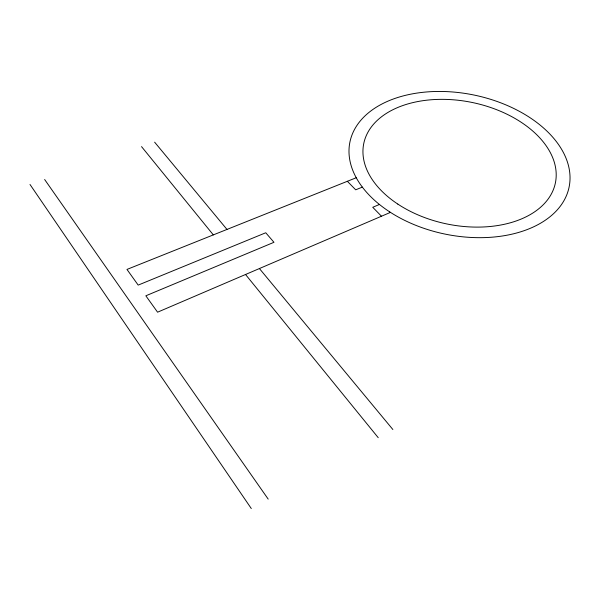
<?xml version="1.0" encoding="UTF-8"?>
<svg xmlns="http://www.w3.org/2000/svg" width="600" height="600" viewBox="0 0 600 600"><rect width="100%" height="100%" fill="white"/><g stroke="black" fill="none" stroke-linecap="round" stroke-linejoin="round"><path stroke-width="0.9" d="M390.465 212.377L157.575 312.188L145.837 295.793L273.968 242.303L265.755 232.763L138.188 285.105L126.968 269.43L356.25 177.735M379.44 204.465L372.743 207.285L381.472 216.225M362.355 187.11L355.695 189.817L347.362 181.29M154.627 142.17L226.98 229.433M259.403 268.545L392.873 429.518M141.532 146.618L213.322 234.892M245.528 274.493L378.233 437.685M44.64 179.505L268.192 499.11M30 184.47L251.295 508.537M389.692 211.875A111.877 71.017 11.6 0 0 568.605 189.225A111.877 71.017 11.6 0 0 420.202 92.633A111.877 71.017 11.6 0 0 389.692 211.875M397.8 204.075A97.823 62.047 11.6 0 0 554.805 185.377A97.823 62.047 11.6 0 0 426.105 100.267A97.823 62.047 11.6 0 0 397.8 204.075"/></g></svg>
